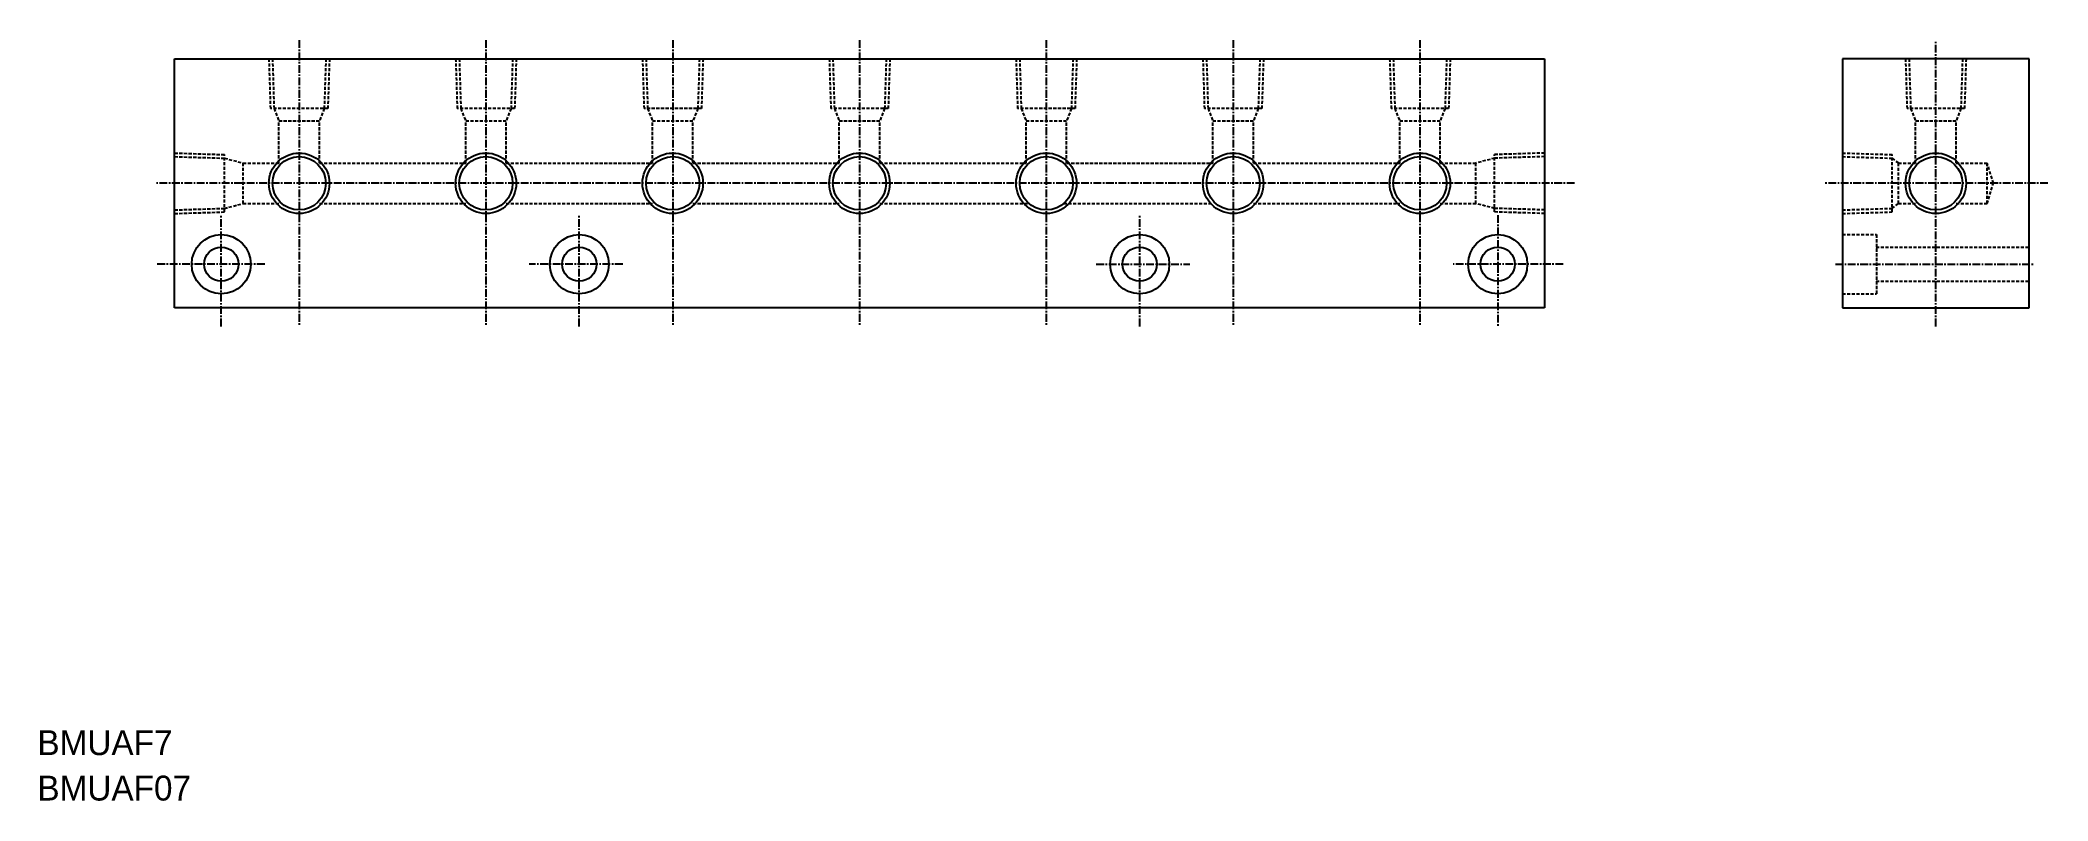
# Model space of a CAD drawing. Extents: x 1798 to 2120, y 11420 to 11543.
import ezdxf

# ---------------------------------------------------------------- set-up
doc = ezdxf.new("R2010")
doc.units = 0
doc.linetypes.add('CENTER', pattern=[2, 1.25, -0.25, 0.25, -0.25])
doc.linetypes.add('DASHED', pattern=[0.75, 0.5, -0.25])
doc.layers.get('0').update_dxf_attribs({"linetype": 'CONTINUOUS'})
doc.layers.add('CENTER', color=1, linetype='CENTER')

msp = doc.modelspace()

# ---------------------------------------------------------------- linework, layer by layer
at = {"color": 7, "linetype": 'CONTINUOUS'}
for p, q in [((1819.59, 11539.51), (2039.59, 11539.51)), ((1819.59, 11499.51), (1819.59, 11539.51)), ((2039.59, 11539.51), (2039.59, 11499.51)), ((2117.44, 11539.51), (2087.44, 11539.51)), ((2087.44, 11539.51), (2087.44, 11499.51)), ((2117.44, 11499.51), (2117.44, 11539.51)), ((2039.59, 11499.51), (1819.59, 11499.51)), ((2087.44, 11499.51), (2117.44, 11499.51))]:
    msp.add_line(p, q, dxfattribs=at)
at = {"color": 3, "linetype": 'DASHED'}
for p, q in [((1834.73, 11539.51), (1834.98, 11531.51)), ((1835.31, 11539.51), (1835.56, 11531.51)), ((1843.88, 11539.51), (1843.62, 11531.51)), ((1844.46, 11539.51), (1844.2, 11531.51)), ((1864.73, 11539.51), (1864.98, 11531.51)), ((1865.31, 11539.51), (1865.56, 11531.51)), ((1873.88, 11539.51), (1873.62, 11531.51)), ((1874.46, 11539.51), (1874.2, 11531.51)), ((1894.73, 11539.51), (1894.98, 11531.51)), ((1895.31, 11539.51), (1895.56, 11531.51)), ((1903.88, 11539.51), (1903.62, 11531.51)), ((1904.46, 11539.51), (1904.2, 11531.51)), ((1924.73, 11539.51), (1924.98, 11531.51)), ((1925.31, 11539.51), (1925.56, 11531.51)), ((1933.88, 11539.51), (1933.62, 11531.51)), ((1934.46, 11539.51), (1934.2, 11531.51)), ((1954.73, 11539.51), (1954.98, 11531.51)), ((1955.31, 11539.51), (1955.56, 11531.51)), ((1963.88, 11539.51), (1963.62, 11531.51)), ((1964.46, 11539.51), (1964.2, 11531.51)), ((1984.73, 11539.51), (1984.98, 11531.51)), ((1985.31, 11539.51), (1985.56, 11531.51)), ((1993.88, 11539.51), (1993.62, 11531.51)), ((1994.46, 11539.51), (1994.2, 11531.51)), ((2014.73, 11539.51), (2014.98, 11531.51)), ((2015.31, 11539.51), (2015.56, 11531.51)), ((2023.88, 11539.51), (2023.62, 11531.51)), ((2024.46, 11539.51), (2024.2, 11531.51)), ((2097.57, 11539.51), (2097.82, 11531.51)), ((2098.15, 11539.51), (2098.4, 11531.51)), ((2106.72, 11539.51), (2106.47, 11531.51)), ((2107.3, 11539.51), (2107.05, 11531.51)), ((1844.2, 11531.51), (1834.98, 11531.51)), ((1835.56, 11531.51), (1836.34, 11529.51)), ((1843.62, 11531.51), (1842.84, 11529.51)), ((1874.2, 11531.51), (1864.98, 11531.51)), ((1865.56, 11531.51), (1866.34, 11529.51)), ((1873.62, 11531.51), (1872.84, 11529.51)), ((1904.2, 11531.51), (1894.98, 11531.51)), ((1895.56, 11531.51), (1896.34, 11529.51)), ((1903.62, 11531.51), (1902.84, 11529.51)), ((1934.2, 11531.51), (1924.98, 11531.51)), ((1925.56, 11531.51), (1926.34, 11529.51)), ((1933.62, 11531.51), (1932.84, 11529.51)), ((1964.2, 11531.51), (1954.98, 11531.51)), ((1955.56, 11531.51), (1956.34, 11529.51)), ((1963.62, 11531.51), (1962.84, 11529.51)), ((1994.2, 11531.51), (1984.98, 11531.51)), ((1985.56, 11531.51), (1986.34, 11529.51)), ((1993.62, 11531.51), (1992.84, 11529.51)), ((2024.2, 11531.51), (2014.98, 11531.51)), ((2015.56, 11531.51), (2016.34, 11529.51)), ((2023.62, 11531.51), (2022.84, 11529.51)), ((2107.05, 11531.51), (2097.82, 11531.51)), ((2098.4, 11531.51), (2099.19, 11529.51)), ((2106.47, 11531.51), (2105.69, 11529.51)), ((1836.34, 11522.76), (1836.34, 11529.51)), ((1842.84, 11529.51), (1836.34, 11529.51)), ((1842.84, 11522.76), (1842.84, 11529.51)), ((1872.84, 11529.51), (1866.34, 11529.51)), ((1866.34, 11522.76), (1866.34, 11529.51)), ((1872.84, 11522.76), (1872.84, 11529.51)), ((1902.84, 11529.51), (1896.34, 11529.51)), ((1896.34, 11522.76), (1896.34, 11529.51)), ((1902.84, 11522.76), (1902.84, 11529.51)), ((1926.34, 11522.76), (1926.34, 11529.51)), ((1932.84, 11529.51), (1926.34, 11529.51)), ((1932.84, 11522.76), (1932.84, 11529.51)), ((1956.34, 11522.76), (1956.34, 11529.51)), ((1962.84, 11529.51), (1956.34, 11529.51)), ((1962.84, 11522.76), (1962.84, 11529.51)), ((1992.84, 11529.51), (1986.34, 11529.51)), ((1986.34, 11522.76), (1986.34, 11529.51)), ((1992.84, 11522.76), (1992.84, 11529.51)), ((2016.34, 11522.76), (2016.34, 11529.51)), ((2022.84, 11529.51), (2016.34, 11529.51)), ((2022.84, 11522.76), (2022.84, 11529.51)), ((2105.69, 11529.51), (2099.19, 11529.51)), ((2099.19, 11522.76), (2099.19, 11529.51)), ((2105.69, 11522.76), (2105.69, 11529.51)), ((1819.59, 11524.37), (1827.59, 11524.12)), ((1827.59, 11514.9), (1827.59, 11524.12)), ((2039.59, 11524.37), (2031.59, 11524.12)), ((2031.59, 11514.9), (2031.59, 11524.12)), ((2087.44, 11524.37), (2095.44, 11524.12)), ((2095.44, 11514.9), (2095.44, 11524.12)), ((1819.59, 11523.79), (1827.59, 11523.54)), ((1827.59, 11523.54), (1830.59, 11522.76)), ((1830.59, 11522.76), (1836.34, 11522.76)), ((1830.59, 11516.26), (1830.59, 11522.76)), ((1842.84, 11522.76), (1866.34, 11522.76)), ((1872.84, 11522.76), (1896.34, 11522.76)), ((1902.84, 11522.76), (1926.34, 11522.76)), ((1932.84, 11522.76), (1956.34, 11522.76)), ((1962.84, 11522.76), (1986.34, 11522.76)), ((1992.84, 11522.76), (2016.34, 11522.76)), ((2022.84, 11522.76), (2028.59, 11522.76)), ((2031.59, 11523.54), (2028.59, 11522.76)), ((2028.59, 11516.26), (2028.59, 11522.76)), ((2039.59, 11523.79), (2031.59, 11523.54)), ((2087.44, 11523.79), (2095.44, 11523.54)), ((2095.44, 11523.54), (2096.44, 11522.76)), ((2096.44, 11516.26), (2096.44, 11522.76)), ((2096.44, 11522.76), (2099.19, 11522.76)), ((2105.69, 11522.76), (2110.69, 11522.76)), ((2111.69, 11519.51), (2110.69, 11522.76)), ((2110.69, 11516.26), (2110.69, 11522.76)), ((2110.69, 11516.26), (2111.69, 11519.51)), ((1819.59, 11515.23), (1827.59, 11515.48)), ((1819.59, 11514.65), (1827.59, 11514.9)), ((1827.59, 11515.48), (1830.59, 11516.26)), ((1830.59, 11516.26), (1836.34, 11516.26)), ((1842.84, 11516.26), (1866.34, 11516.26)), ((1872.84, 11516.26), (1896.34, 11516.26)), ((1902.84, 11516.26), (1926.34, 11516.26)), ((1932.84, 11516.26), (1956.8, 11516.26)), ((1962.38, 11516.26), (1986.34, 11516.26)), ((1992.84, 11516.26), (2016.34, 11516.26)), ((2022.84, 11516.26), (2028.59, 11516.26)), ((2031.59, 11515.48), (2028.59, 11516.26)), ((2039.59, 11515.23), (2031.59, 11515.48)), ((2039.59, 11514.65), (2031.59, 11514.9)), ((2087.44, 11515.23), (2095.44, 11515.48)), ((2087.44, 11514.65), (2095.44, 11514.9)), ((2095.44, 11515.48), (2096.44, 11516.26)), ((2096.44, 11516.26), (2099.19, 11516.26)), ((2105.69, 11516.26), (2110.69, 11516.26)), ((2087.44, 11511.26), (2092.94, 11511.26)), ((2092.94, 11511.26), (2092.94, 11501.76)), ((2092.84, 11509.26), (2117.44, 11509.26)), ((2087.44, 11501.76), (2092.94, 11501.76)), ((2092.84, 11503.76), (2117.44, 11503.76))]:
    msp.add_line(p, q, dxfattribs=at)
for p, q in [((1938.72, 11516.26), (1938.72, 11516.26)), ((1944.59, 11516.26), (1944.59, 11516.26)), ((1968.72, 11516.26), (1968.72, 11516.26))]:
    msp.add_line(p, q)
at = {"color": 3, "linetype": 'CONTINUOUS'}
for centre in [(1839.59, 11519.51), (1869.59, 11519.51), (1899.59, 11519.51), (1929.59, 11519.51), (1959.59, 11519.51), (1989.59, 11519.51), (2019.59, 11519.51), (2102.44, 11519.51)]:
    msp.add_circle(centre, 4.86, dxfattribs=at)
at = {"color": 7, "linetype": 'CONTINUOUS'}
for centre, radius in [((1839.59, 11519.51), 4.28), ((1869.59, 11519.51), 4.28), ((1899.59, 11519.51), 4.28), ((1929.59, 11519.51), 4.28), ((1959.59, 11519.51), 4.28), ((1989.59, 11519.51), 4.28), ((2019.59, 11519.51), 4.28), ((2102.44, 11519.51), 4.28), ((1827.09, 11506.51), 4.75), ((1884.59, 11506.51), 4.75), ((1974.59, 11506.51), 4.75), ((2032.09, 11506.51), 4.75), ((1827.09, 11506.51), 2.75), ((1884.59, 11506.51), 2.75), ((1974.59, 11506.51), 2.75), ((2032.09, 11506.51), 2.75)]:
    msp.add_circle(centre, radius, dxfattribs=at)
at = {"layer": 'CENTER', "color": 1, "linetype": 'CENTER'}
for p, q in [((1839.59, 11542.51), (1839.59, 11496.51)), ((1869.59, 11542.51), (1869.59, 11496.51)), ((1899.59, 11542.51), (1899.59, 11496.51)), ((1929.59, 11542.51), (1929.59, 11496.51)), ((1959.59, 11542.51), (1959.59, 11496.51)), ((1989.59, 11542.51), (1989.59, 11496.51)), ((2019.59, 11542.51), (2019.59, 11496.51)), ((2102.44, 11496.51), (2102.44, 11542.51)), ((2044.42, 11519.51), (1816.59, 11519.51)), ((2120.44, 11519.51), (2084.44, 11519.51)), ((1827.09, 11496.51), (1827.09, 11514.38)), ((1884.59, 11496.51), (1884.59, 11514.38)), ((1974.59, 11496.51), (1974.59, 11514.38)), ((2032.09, 11514.38), (2032.09, 11496.51)), ((1834.06, 11506.51), (1816.59, 11506.51)), ((1891.56, 11506.51), (1876.53, 11506.51)), ((1967.62, 11506.51), (1982.65, 11506.51)), ((2042.59, 11506.51), (2024.94, 11506.51)), ((2086.31, 11506.51), (2118.2, 11506.51))]:
    msp.add_line(p, q, dxfattribs=at)

# ---------------------------------------------------------------- texts
at = {"color": 7, "linetype": 'CONTINUOUS'}
for s, p in [('BMUAF7', (1797.56, 11427.63)), ('BMUAF07', (1797.56, 11420.33))]:
    msp.add_text(s, height=4, dxfattribs=at).set_placement(p)

doc.saveas('drawing.dxf')
